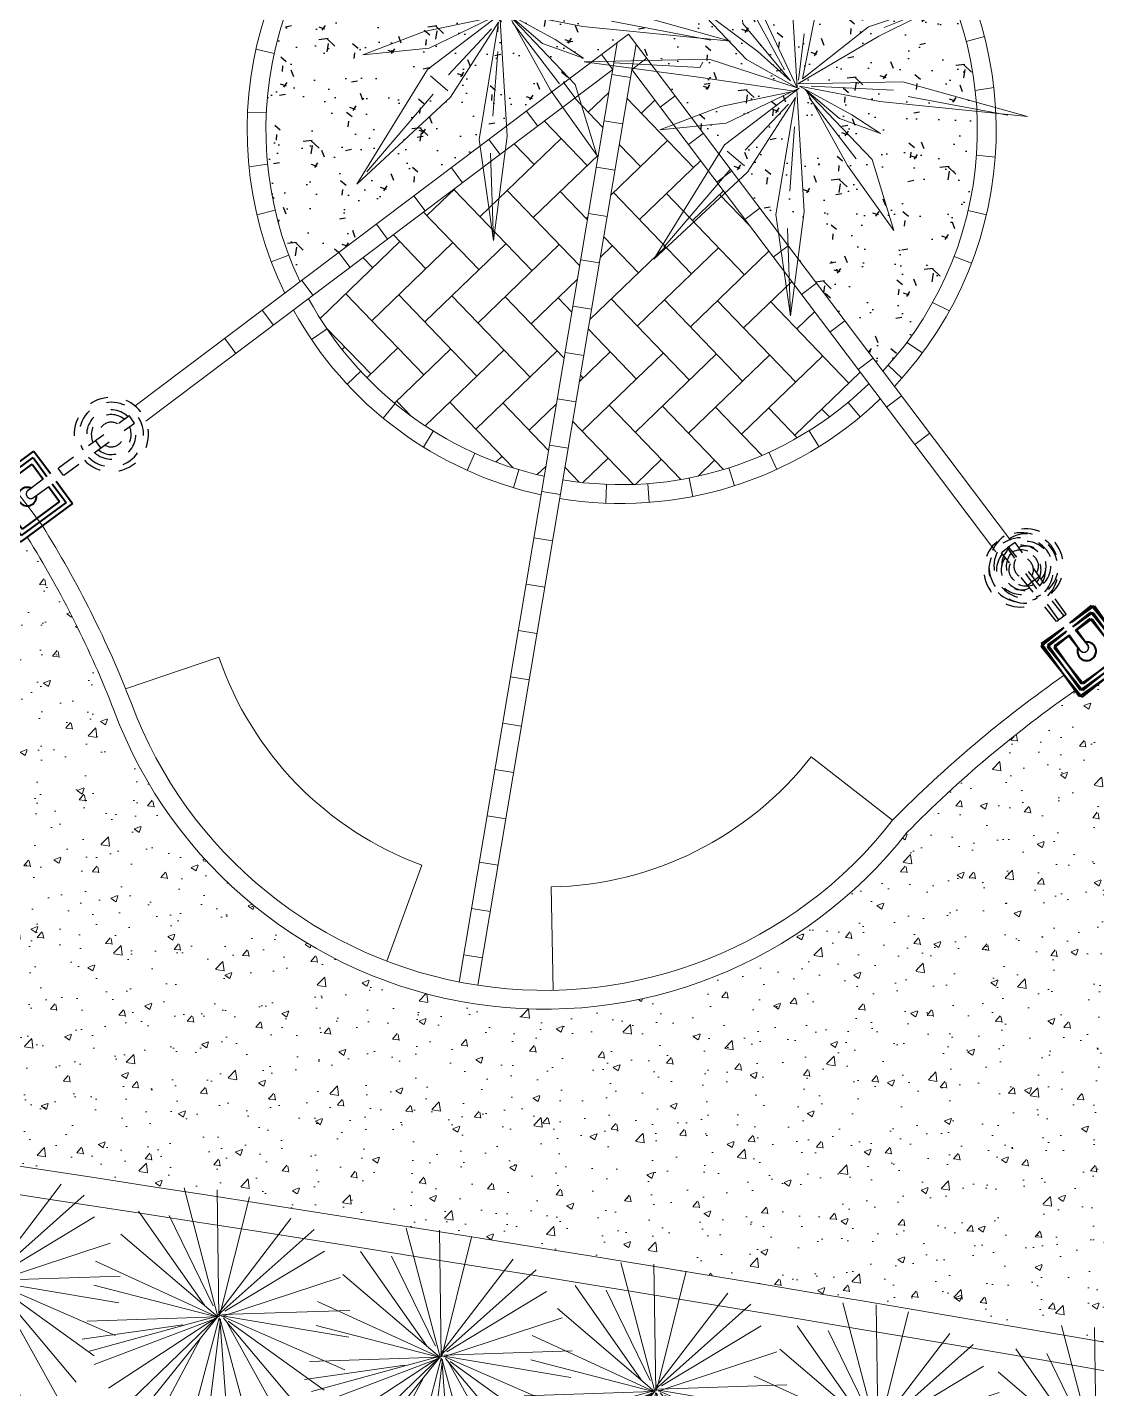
# Model space of a CAD drawing. Header units: metres. Extents: x 12093 to 20303, y 514 to 1412.
# Drawn here: x 19688.78 to 19694.47, y 705.56 to 712.81 of the extents above; entities that cross this region are included whole.
import ezdxf

# ---------------------------------------------------------------- set-up
doc = ezdxf.new("R2010")
doc.units = ezdxf.units.M
doc.linetypes.add('DASHED2', pattern=[9.525, 6.35, -3.175])
doc.layers.get('0').update_dxf_attribs({"lineweight": 13})
for name, color, linetype, lineweight in [('0-JARDI', 72, 'Continuous', 13), ('AMBI-GRASS', 104, 'Continuous', 20), ('grass', 64, 'Continuous', 13), ('JARDINERA', 132, 'Continuous', 40), ('Layer2', 43, 'Continuous', 20), ('MANZANAS-ORIGINALES', 147, 'Continuous', 9), ('SARDINEL', 52, 'Continuous', 20), ('TEX', 81, 'Continuous', 13), ('text.-piso', 35, 'Continuous', 5)]:
    doc.layers.add(name, color=color, linetype=linetype, lineweight=lineweight)
for name, color, linetype in [('LINEA1', 1, 'Continuous'), ('Proyecciones', 52, 'DASHED2'), ('textura', 61, 'Continuous')]:
    doc.layers.add(name, color=color, linetype=linetype)
pattern_1 = [(50, (19136.99335, 73.14804), (0.36436934, -0.03187817), [0.0381, -0.4191]), (355, (19136.99335, 73.14804), (-0.07048565, 0.38211329), [0.03048, -0.33528]), (100.451, (19137.0237, 73.1454), (0.293885, 0.35023338), [0.03238, -0.35618]), (46.1842, (19136.99335, 73.24964), (0.54215808, -0.08408466), [0.05715, -0.62865]), (96.6356, (19137.03853, 73.24264), (0.47480847, 0.4948511), [0.04857, -0.53427]), (351.184, (19136.99335, 73.24964), (0.4748092, 0.49485024), [0.04572, -0.50292]), (21, (19137.04415, 73.22424), (0.30322976, -0.20453104), [0.0381, -0.4191]), (326, (19137.04415, 73.22424), (0.12360406, 0.36837593), [0.03048, -0.33528]), (71.4514, (19137.06942, 73.2072), (0.42683298, 0.16384572), [0.03238, -0.35618]), (37.5, (19136.99335, 73.14804), (0.006177207, 0.169110078), [0, -0.331216, 0, -0.34036, 0, -0.33655]), (7.5, (19136.99335, 73.14804), (0.133639325, 0.20036115), [0, -0.194056, 0, -0.323596, 0, -0.12827]), (327.5, (19136.88007, 73.14804), (0.27118119, -0.011457488), [0, -0.127, 0, -0.39624, 0, -0.52578]), (317.5, (19136.82927, 73.14804), (0.29625836, 0.05085298), [0, -0.1651, 0, -0.263144, 0, -0.37338])]

# ---------------------------------------------------------------- blocks, each defined once
blk = doc.blocks.new('fghgg')
at = {"layer": 'JARDINERA'}
for p, q in [((19983.6623, 670.5354), (19983.6623, 670.8816)), ((19983.6623, 670.8816), (19983.8107, 670.8816)), ((19983.687, 670.5601), (19983.687, 670.8569)), ((19983.687, 670.8569), (19983.8107, 670.8569)), ((19983.8601, 670.8816), (19984.0085, 670.8816)), ((19983.8601, 670.8569), (19983.9838, 670.8569)), ((19983.9838, 670.8569), (19983.9838, 670.5601)), ((19984.0085, 670.8816), (19984.0085, 670.5354)), ((19983.7117, 670.5848), (19983.7117, 670.8321)), ((19983.7117, 670.8321), (19983.8107, 670.8321)), ((19983.8601, 670.8321), (19983.9591, 670.8321)), ((19983.9591, 670.8321), (19983.9591, 670.5848)), ((19983.9838, 670.5601), (19983.687, 670.5601)), ((19983.9591, 670.5848), (19983.7117, 670.5848)), ((19984.0085, 670.5354), (19983.6623, 670.5354))]:
    blk.add_line(p, q, dxfattribs=at)
blk.add_arc((19983.8354, 670.7085), 0.0495, 120, 60, dxfattribs=at)
at = {"layer": 'Proyecciones', "ltscale": 0.005}
for p, q in [((19983.8601, 671.401), (19983.8107, 671.401)), ((19983.8107, 670.7332), (19983.8107, 671.401)), ((19983.8601, 670.7332), (19983.8601, 671.401)), ((19983.8601, 671.1784), (19983.8107, 671.1784)), ((19983.8601, 670.9311), (19983.8107, 670.9311))]:
    blk.add_line(p, q, dxfattribs=at)
for centre, radius, start, end in [((19983.8354, 671.265), 0.1979, 277.18076, 262.81924), ((19983.8354, 671.265), 0.1714, 278.29892, 261.70108), ((19983.8354, 671.265), 0.1309, 100.89339, 259.10661), ((19983.8354, 671.265), 0.1061, 103.47486, 256.52514), ((19983.8354, 671.265), 0.1309, 280.89339, 79.10661), ((19983.8354, 671.265), 0.1061, 283.47486, 76.52514), ((19983.8354, 671.265), 0.0657, 112.12793, 247.87207), ((19983.8354, 671.265), 0.0657, 292.12793, 67.87207), ((19983.8354, 670.7332), 0.0247, 180, 0)]:
    blk.add_arc(centre, radius, start, end, dxfattribs=at)
at = {"layer": 'SARDINEL'}
blk.add_line((19983.7117, 670.5848), (19983.7117, 670.5848), dxfattribs=at)
blk = doc.blocks.new('0Q62D')
at = {"color": 0, "linetype": 'ByBlock'}
for p, q in [((-0.05, 1.11), (0.07, 0.48)), ((-0.03, 0.53), (-0.05, 1.11)), ((-0.03, 0.96), (0.02, 0.52)), ((-0.33, 0.67), (-0.16, 0.38)), ((-0.24, 0.34), (-0.33, 0.67)), ((-0.99, 0.59), (-0.35, 0.33)), ((-0.47, 0.19), (-0.99, 0.59)), ((0.1, 0.29), (0.34, 0.61)), ((0.34, 0.61), (0.15, 0.24)), ((-0.47, 0.28), (-0.92, 0.55)), ((-0.02, 0.02), (-0.03, 0.53)), ((0.02, 0.52), (0.05, 0.51)), ((0.28, 0.34), (1, 0.54)), ((1, 0.54), (0.36, 0.26)), ((1, 0.54), (0.41, 0.33)), ((0.07, 0.48), (0, 0.01)), ((-0.16, 0.38), (-0.02, 0.02)), ((-0.44, 0.21), (-0.38, 0.31)), ((-0.35, 0.33), (0, 0)), ((0, 0), (-0.24, 0.34)), ((0, 0.01), (0.1, 0.29)), ((0.03, 0.05), (0.28, 0.34)), ((-0.09, 0.04), (-0.36, 0.22)), ((0.36, 0.26), (0, 0.01)), ((0.15, 0.24), (0.03, 0.05)), ((0.08, 0.09), (0.31, 0.27)), ((-0.05, 0.01), (-0.47, 0.19)), ((0, 0.01), (0.39, 0.1)), ((0.39, 0.1), (0.83, 0.01)), ((-1.16, -0.15), (-0.66, 0.01)), ((-0.66, 0.01), (-0.05, 0.01)), ((-0.01, 0.01), (-0.62, -0.13)), ((0.01, 0), (-0.09, -0.29)), ((0, -0.42), (0.01, 0)), ((0.02, 0.01), (0.12, -0.52)), ((0.33, -0.36), (0.02, 0.01)), ((0.04, 0.01), (0.28, 0.02)), ((0.83, 0.01), (0.39, -0.02)), ((0.77, 0.01), (0.5, 0.01)), ((-1.16, -0.15), (-0.72, -0.06)), ((-0.2, -0.01), (-0.53, -0.04)), ((-0.35, -0.31), (-0.01, -0.04)), ((-0.04, -0.06), (-0.31, -0.35)), ((0, -0.03), (-0.3, -0.43)), ((-0.12, -0.23), (0, -0.03)), ((0.02, -0.06), (0.07, -0.48)), ((0.05, -0.01), (0.37, -0.3)), ((0.39, -0.02), (0.05, -0.01)), ((-0.62, -0.13), (-1.16, -0.15)), ((-0.16, -0.45), (-0.12, -0.23)), ((-0.64, -0.6), (-0.35, -0.31)), ((-0.09, -0.29), (-0.16, -0.45)), ((0.37, -0.3), (0.6, -0.73)), ((0.6, -0.73), (0.33, -0.36)), ((0.49, -0.56), (0.38, -0.38)), ((-0.3, -0.43), (-0.64, -0.6)), ((0.05, -1.18), (0, -0.42)), ((0.12, -0.52), (0.05, -1.18)), ((0.04, -1.08), (0.05, -0.56))]:
    blk.add_line(p, q, dxfattribs=at)
blk = doc.blocks.new('Arbust21')
at = {"layer": '0-JARDI'}
blk.add_blockref('0Q62D', (-0.0237, -0.008), dxfattribs=at)
blk = doc.blocks.new('Arbust11')
for p, q in [((0.0378, 0.4871), (-0.0937, 0.9403)), ((0.0408, 0.4825), (0.0377, 0.9348)), ((0.0408, 0.5449), (0.1405, 0.941)), ((-0.1618, 0.888), (0.0377, 0.4856)), ((0.0439, 0.4856), (0.3088, 0.8724)), ((0.0377, 0.4856), (-0.274, 0.8225)), ((0.0595, 0.5199), (0.1997, 0.8474)), ((-0.0621, 0.5573), (-0.3332, 0.7944)), ((0.0439, 0.4794), (0.3805, 0.7788)), ((-0.3488, 0.7476), (0.0408, 0.4856)), ((0.0283, 0.4856), (-0.3738, 0.7039)), ((0.047, 0.4794), (0.4366, 0.6759)), ((0.0314, 0.4856), (-0.4049, 0.6104)), ((-0.433, 0.5262), (0.0439, 0.4825)), ((0.047, 0.4856), (0.499, 0.4263)), ((0.0533, 0.4887), (0.474, 0.5137)), ((0.0439, 0.4825), (-0.4267, 0.4669)), ((-0.0527, 0.4794), (-0.4267, 0.3952)), ((0.0408, 0.4762), (-0.3893, 0.2673)), ((0.0408, 0.47), (-0.3364, 0.2174)), ((0.0408, 0.4731), (-0.274, 0.1581)), ((0.0377, 0.4669), (-0.2117, 0.0988)), ((0.0501, 0.4544), (-0.1088, 0.0209)), ((0.0501, 0.4638), (-0.0215, 0.0146)), ((0.0501, 0.4794), (0.2901, 0.0832)), ((0.0501, 0.4731), (0.4304, 0.2454)), ((0.0533, 0.47), (0.1935, 0.0177)), ((0.0533, 0.4451), (0.0907, 0.0271)), ((0.0564, 0.4762), (0.3649, 0.1425)), ((0.072, 0.4762), (0.4647, 0.3484))]:
    blk.add_line(p, q)

msp = doc.modelspace()

# ---------------------------------------------------------------- hatches: boundary and pattern name
at = {"layer": 'grass'}
h = msp.add_hatch(dxfattribs=at)
h.set_pattern_fill('AR-CONC', color=256, scale=0.002, style=0)
h.set_pattern_definition(pattern_1)
h.paths.add_polyline_path([(19688.5369, 710.3461), (19688.5689, 710.3697, 0.022477), (19688.2414, 710.7355, 0.000117), (19688.1008, 710.7564), (19688.1008, 709.8874, -0.000726), (19688.9744, 709.7562, 0.017889), (19688.7794, 710.0947), (19688.7425, 710.0675)])
h = msp.add_hatch(dxfattribs=at)
h.set_pattern_fill('AR-CONC', color=256, scale=0.002, style=0)
h.set_pattern_definition(pattern_1)
h.paths.add_polyline_path([(19688.9744, 709.7562, 0.000726), (19688.1008, 709.8874), (19688.1008, 708.6719, -0.001313), (19689.6811, 708.4298, -0.088945), (19689.2404, 709.1732, 0.029362)])
h.paths.add_polyline_path([(19688.1008, 709.8874, 0.000976), (19686.9261, 710.0597), (19686.9054, 709.9489), (19686.8744, 709.9471), (19686.8089, 710.0052), (19686.7262, 710.0375), (19686.5956, 710.0421), (19686.597, 710.0351), (19686.5981, 710.0357), (19686.6089, 709.9979), (19686.6396, 709.9897), (19686.6646, 710.0179), (19686.6857, 710.0301), (19686.6995, 709.9818), (19686.6981, 709.9596), (19686.7129, 709.9498), (19686.7734, 709.8727), (19686.8112, 709.8626), (19686.8232, 709.8695), (19686.8421, 709.8644), (19686.8851, 709.8732), (19686.916, 709.8751), (19686.9538, 709.8649), (19686.9885, 709.805), (19686.9922, 709.7431), (19687.0028, 709.6693), (19686.983, 709.4819), (19686.9609, 709.4371), (19686.9217, 709.3665), (19686.9046, 709.3406), (19686.9014, 709.2908), (19686.8881, 709.2031), (19686.895, 709.1911), (19686.8488, 709.1324), (19686.7731, 709.1527), (19686.7524, 709.1887), (19686.6937, 709.2349), (19686.649, 709.257), (19686.5715, 709.2922), (19686.5748, 709.216), (19686.6148, 709.2053), (19686.6564, 709.1333), (19686.6929, 709.0424), (19686.6878, 709.0235), (19686.6827, 709.0045), (19686.7211, 708.8827), (19686.7233, 708.876, -0.001144), (19688.1008, 708.6719)])
h = msp.add_hatch(dxfattribs=at)
h.set_pattern_fill('AR-CONC', color=256, scale=0.002, style=0)
h.set_pattern_definition(pattern_1)
h.paths.add_polyline_path([(19695.8618, 709.5016, 0.000744), (19694.97, 709.6563, 0.016803), (19694.6506, 709.4752), (19694.6625, 709.4605), (19694.6545, 709.4541), (19694.6605, 709.4457), (19694.5236, 709.3485), (19694.393, 709.2431), (19694.3866, 709.2511), (19694.3782, 709.2452), (19694.3558, 709.2767, 0.00578), (19694.2372, 709.1921), (19694.2059, 708.9163, -0.001295), (19695.7598, 708.6487)])
h = msp.add_hatch(dxfattribs=at)
h.set_pattern_fill('AR-CONC', color=256, scale=0.002, style=0)
h.set_pattern_definition(pattern_1)
h.paths.add_polyline_path([(19694.2372, 709.1921, 0.014924), (19693.9403, 708.9612, -0.000221), (19694.2059, 708.9163)])
h = msp.add_hatch(dxfattribs=at)
h.set_pattern_fill('AR-CONC', color=256, scale=0.002, style=0)
h.set_pattern_definition(pattern_1)
h.paths.add_polyline_path([(19694.2059, 708.9163, 0.000221), (19693.9403, 708.9612, 0.02581), (19693.4613, 708.5215, -0.092292), (19692.7893, 707.9288, -0.001067), (19694.0696, 707.7128)])
h = msp.add_hatch(dxfattribs=at)
h.set_pattern_fill('AR-CONC', color=256, scale=0.002, style=0)
h.set_pattern_definition(pattern_1)
h.paths.add_polyline_path([(19695.7598, 708.6487, 0.001295), (19694.2059, 708.9163), (19694.0696, 707.7128, -0.001289), (19695.6157, 707.4445)])
h = msp.add_hatch(dxfattribs=at)
h.set_pattern_fill('AR-CONC', color=256, scale=0.002, style=0)
h.set_pattern_definition(pattern_1)
h.paths.add_polyline_path([(19689.6811, 708.4298, 0.001313), (19688.1008, 708.6719), (19688.1008, 707.7762), (19690.1894, 707.336), (19690.1282, 708.0258, -0.061778)])
h.paths.add_polyline_path([(19688.1008, 707.7762), (19688.1008, 706.8432, -0.001797), (19690.2627, 706.5108), (19690.1894, 707.336)])
h = msp.add_hatch(dxfattribs=at)
h.set_pattern_fill('AR-CONC', color=256, scale=0.002, style=0)
h.set_pattern_definition(pattern_1)
h.paths.add_polyline_path([(19691.9919, 707.6255, -0.202671), (19690.1282, 708.0258), (19690.1894, 707.336), (19690.904, 707.1854), (19691.9498, 707.0393)])
h.paths.add_polyline_path([(19691.9498, 707.0393), (19690.904, 707.1854), (19690.1894, 707.336), (19690.2627, 706.5108, -0.001357), (19691.893, 706.2496)])
h = msp.add_hatch(dxfattribs=at)
h.set_pattern_fill('AR-CONC', color=256, scale=0.002, style=0)
h.set_pattern_definition(pattern_1)
h.paths.add_polyline_path([(19694.0696, 707.7128, 0.001067), (19692.7893, 707.9288, -0.087794), (19691.9919, 707.6255), (19691.9498, 707.0393), (19693.9615, 706.7581)])
h.paths.add_polyline_path([(19693.9615, 706.7581), (19691.9498, 707.0393), (19691.893, 706.2496, -0.001644), (19693.8667, 705.9212)])
h = msp.add_hatch(dxfattribs=at)
h.set_pattern_fill('AR-CONC', color=256, scale=0.002, style=0)
h.set_pattern_definition(pattern_1)
h.paths.add_polyline_path([(19695.6157, 707.4445, 0.001289), (19694.0696, 707.7128), (19693.9615, 706.7581), (19695.5077, 706.542)])
h = msp.add_hatch(dxfattribs=at)
h.set_pattern_fill('AR-CONC', color=256, scale=0.002, style=0)
h.set_pattern_definition(pattern_1)
h.paths.add_polyline_path([(19695.5077, 706.542), (19693.9615, 706.7581), (19693.8667, 705.9212, -0.00128), (19695.4017, 705.6566)])
at = {"layer": 'text.-piso', "ltscale": 5}
h = msp.add_hatch(dxfattribs=at)
h.set_pattern_fill('AR-HBONE', color=256, scale=0.05, angle=448.91404, style=0)
h.set_pattern_definition([(133.9140405, (18864.93448, -5537.21498), (-0.28279191, 0.005360558), [0.6, -0.2]), (223.9140405, (18864.79577, -5537.0709), (-0.28279191, 0.005360558), [0.6, -0.2])])
h.paths.add_polyline_path([(19690.2775, 711.3629, 0.217529), (19691.5317, 710.4178), (19691.896, 712.5818)])
h.paths.add_polyline_path([(19691.9975, 712.5824), (19691.6299, 710.3988, 0.238763), (19693.2594, 710.9106)])
at = {"layer": 'textura', "ltscale": 5}
h = msp.add_hatch(dxfattribs=at)
h.set_pattern_fill('AR-CONC', color=256, scale=0.002, angle=450, style=0)
h.set_pattern_definition([(140, (0, 0), (0.031878171, 0.364369338), [0.0381, -0.4191]), (85, (0, 0), (-0.382113286, -0.070485652), [0.03048, -0.33528]), (190.451, (0.00266, 0.03036), (-0.3502333756, 0.2938850033), [0.03238, -0.35618]), (136.1842, (-0.1016, 0), (0.084084656, 0.542158082), [0.05715, -0.62865]), (186.6356, (-0.0946, 0.0452), (-0.494851112, 0.474808469), [0.04857, -0.53427]), (81.184, (-0.1016, 0), (-0.494850236, 0.474809212), [0.04572, -0.50292]), (111, (-0.0762, 0.0508), (0.204531037, 0.3032297597), [0.0381, -0.4191]), (56, (-0.0762, 0.0508), (-0.368375932, 0.123604057), [0.03048, -0.33528]), (161.4514, (-0.05916, 0.07607), (-0.1638457154, 0.4268329815), [0.03238, -0.35618]), (127.5, (0, 0), (-0.16911007775, 0.0061772065), [0, -0.331216, 0, -0.34036, 0, -0.33655]), (97.5, (0, 0), (-0.2003611496, 0.133639325), [0, -0.194056, 0, -0.323596, 0, -0.12827]), (57.5, (0, -0.11328), (0.011457488, 0.2711811903), [0, -0.127, 0, -0.39624, 0, -0.52578]), (47.5, (0, -0.16408), (-0.050852982, 0.2962583628), [0, -0.1651, 0, -0.263144, 0, -0.37338])])
h.paths.add_polyline_path([(19690.2316, 711.4536), (19691.9807, 712.7707), (19693.3343, 710.9773, 1.881097)])

# ---------------------------------------------------------------- linework, layer by layer
at = {"layer": 'Layer2'}
for p, q in [((19689.7996, 709.4562), (19689.3029, 709.2871)), ((19692.9521, 708.9254), (19693.386, 708.5875)), ((19690.6929, 707.8378), (19690.8807, 708.3482)), ((19691.5782, 707.6826), (19691.5678, 708.2325))]:
    msp.add_line(p, q, dxfattribs=at)
for centre, radius, start, end in [((19684.3383, 706.9124), 5.5636, 35.63838, 80.2878), ((19684.148, 707.2019), 5.5607, 21.14951, 32.06977), ((19684.1474, 707.2015), 5.4614, 21.16261, 31.98942), ((19691.5017, 710.0355), 1.798, 198.79665, 249.79483), ((19697.9566, 704.1049), 6.4019, 124.83981, 135.55692), ((19697.9566, 704.1049), 6.3019, 124.77544, 135.50578), ((19691.5335, 710.0302), 2.448, 200.49296, 321.95399), ((19691.5335, 710.0302), 2.348, 200.49296, 322.08948), ((19691.5335, 710.0302), 1.798, 271.0913, 322.08948)]:
    msp.add_arc(centre, radius, start, end, dxfattribs=at)
at = {"layer": 'MANZANAS-ORIGINALES'}
for centre, radius, start, end in [((19642.9649, 406.1238), 312.5579, 76.773768, 83.875567), ((19642.9645, 406.1205), 312.4112, 76.773437, 83.903051), ((19642.9403, 405.9341), 304.279, 76.754672, 83.883439), ((19642.9585, 406.0744), 303.9876, 76.751542, 83.884028)]:
    msp.add_arc(centre, radius, start, end, dxfattribs=at)
at = {"layer": 'text.-piso', "ltscale": 5}
for p, q in [((19691.9807, 712.7707), (19689.3533, 710.7922)), ((19691.0786, 707.7267), (19691.9202, 712.7252)), ((19691.9807, 712.7707), (19694.0128, 710.0784)), ((19693.8743, 712.7583), (19693.778, 712.731)), ((19690.0942, 712.6676), (19689.9968, 712.6905)), ((19691.1771, 707.7094), (19692.0204, 712.7181)), ((19691.896, 712.5818), (19691.8359, 712.6617)), ((19691.896, 712.5818), (19689.4116, 710.7108)), ((19691.9975, 712.5824), (19692.0774, 712.6426)), ((19691.9975, 712.5824), (19693.9347, 710.0159)), ((19691.6963, 712.4314), (19691.6362, 712.5113)), ((19691.8917, 712.5562), (19691.9903, 712.5396)), ((19692.1482, 712.3828), (19692.228, 712.4431)), ((19693.9243, 712.4867), (19693.8254, 712.4715)), ((19691.4966, 712.281), (19691.4365, 712.3609)), ((19690.0525, 712.3544), (19689.9523, 712.3526)), ((19691.8502, 712.3096), (19691.9488, 712.293)), ((19691.9393, 712.2636), (19691.9393, 712.2636)), ((19691.9393, 712.2636), (19691.9393, 712.2636)), ((19692.2988, 712.1833), (19692.3786, 712.2435)), ((19691.2969, 712.1306), (19691.2368, 712.2105)), ((19689.96, 712.0655), (19690.0591, 712.0794)), ((19693.9317, 712.1163), (19693.8322, 712.1271)), ((19691.0972, 711.9802), (19691.0371, 712.0601)), ((19691.8087, 712.0631), (19691.9073, 712.0465)), ((19692.4494, 711.9838), (19692.5292, 712.044)), ((19690.8975, 711.8299), (19690.8374, 711.9097)), ((19690.0024, 711.8094), (19690.0993, 711.8341)), ((19691.7672, 711.8166), (19691.8658, 711.8)), ((19692.6, 711.7842), (19692.6798, 711.8445)), ((19693.8849, 711.8093), (19693.7877, 711.833)), ((19690.6978, 711.6795), (19690.6377, 711.7593)), ((19692.7506, 711.5847), (19692.8304, 711.6449)), ((19690.0781, 711.5599), (19690.1717, 711.5952)), ((19690.4981, 711.5291), (19690.438, 711.609)), ((19691.7257, 711.5701), (19691.8243, 711.5534)), ((19693.8064, 711.5525), (19693.7125, 711.587)), ((19690.3008, 711.3805), (19690.2406, 711.4603)), ((19692.9012, 711.3851), (19692.981, 711.4454)), ((19690.0904, 711.2221), (19690.0303, 711.3019)), ((19691.6842, 711.3235), (19691.7828, 711.3069)), ((19693.688, 711.2975), (19693.5988, 711.3429)), ((19690.3753, 711.202), (19690.2926, 711.1458)), ((19693.0518, 711.1856), (19693.1316, 711.2458)), ((19689.8907, 711.0717), (19689.8306, 711.1515)), ((19693.4614, 711.1303), (19693.545, 711.0752)), ((19691.6427, 711.077), (19691.7413, 711.0604)), ((19693.2024, 710.9861), (19693.2822, 711.0463)), ((19693.4348, 710.9394), (19693.3623, 711.0084)), ((19690.5549, 710.9765), (19690.4817, 710.9084)), ((19693.353, 710.7865), (19693.4329, 710.8468)), ((19690.7373, 710.8047), (19690.6737, 710.7276)), ((19691.6012, 710.8305), (19691.6998, 710.8139)), ((19693.2132, 710.7344), (19693.1492, 710.8112)), ((19690.9408, 710.6586), (19690.888, 710.5737)), ((19692.9409, 710.6605), (19692.9939, 710.5757)), ((19693.5037, 710.587), (19693.5835, 710.6472)), ((19691.5597, 710.5839), (19691.6583, 710.5673)), ((19691.1619, 710.5406), (19691.1208, 710.4495)), ((19692.7276, 710.5455), (19692.7693, 710.4546)), ((19691.3966, 710.4529), (19691.3679, 710.3571)), ((19692.3025, 710.4086), (19692.3217, 710.3104)), ((19692.5133, 710.4626), (19692.5437, 710.3673)), ((19691.5182, 710.3374), (19691.6168, 710.3208)), ((19691.8635, 710.3749), (19691.8595, 710.2749)), ((19692.083, 710.3788), (19692.0906, 710.2791)), ((19691.4767, 710.0909), (19691.5753, 710.0743)), ((19691.4351, 709.8443), (19691.5338, 709.8277)), ((19691.3936, 709.5978), (19691.4923, 709.5812)), ((19691.3521, 709.3513), (19691.4507, 709.3347)), ((19691.3106, 709.1047), (19691.4092, 709.0881)), ((19691.2691, 708.8582), (19691.3677, 708.8416)), ((19691.2276, 708.6117), (19691.3262, 708.5951)), ((19691.1861, 708.3652), (19691.2847, 708.3486)), ((19691.1446, 708.1186), (19691.2432, 708.102)), ((19691.1031, 707.8721), (19691.2017, 707.8555))]:
    msp.add_line(p, q, dxfattribs=at)
for centre, radius, start, end in [((19691.9436, 712.2622), 1.9934, 316.74641, 205.87746), ((19691.9436, 712.2622), 1.8934, 317.26415, 205.28286), ((19691.9393, 712.2636), 1.8903, 208.45671, 257.546), ((19691.9393, 712.2636), 1.9903, 208.88803, 257.69167), ((19691.9393, 712.2636), 1.8903, 260.57831, 314.29317), ((19691.9393, 712.2636), 1.9903, 260.57151, 313.92719)]:
    msp.add_arc(centre, radius, start, end, dxfattribs=at)
at = {"layer": 'textura'}
msp.add_arc((19691.9436, 712.2622), 1.5153, 208.98062, 209.0004, dxfattribs=at)

# ---------------------------------------------------------------- block references
at = {"layer": 'AMBI-GRASS', "ltscale": 0.05, "xscale": 1.499999999998325, "yscale": 1.499999999998325, "zscale": 1.499999999998325, "rotation": 49.16166176348414}
for p in [(19689.0776, 705.6083), (19690.3011, 705.4256), (19691.4836, 705.2108), (19692.6261, 705.0288), (19693.8085, 704.814), (19694.9718, 704.692)]:
    msp.add_blockref('Arbust11', p, dxfattribs=at)
at = {"layer": 'LINEA1', "xscale": 1.036682615631378, "yscale": 1.036682615631378, "zscale": 1.036682615631378, "rotation": 80.48169416978516}
for p in [(19691.3035, 712.9094), (19692.8838, 712.5091)]:
    msp.add_blockref('Arbust21', p, dxfattribs=at)
at = {"layer": 'TEX', "lineweight": 20}
for p, rotation in [((7281.4286, 16390.2708), 306.4318417476471), ((4560.8741, -12358.7705), 38.8892939830161), ((3792.2791, -11411.7952), 35.39390706270866)]:
    msp.add_blockref('fghgg', p, dxfattribs=dict(at, rotation=rotation))

doc.saveas('drawing.dxf')
